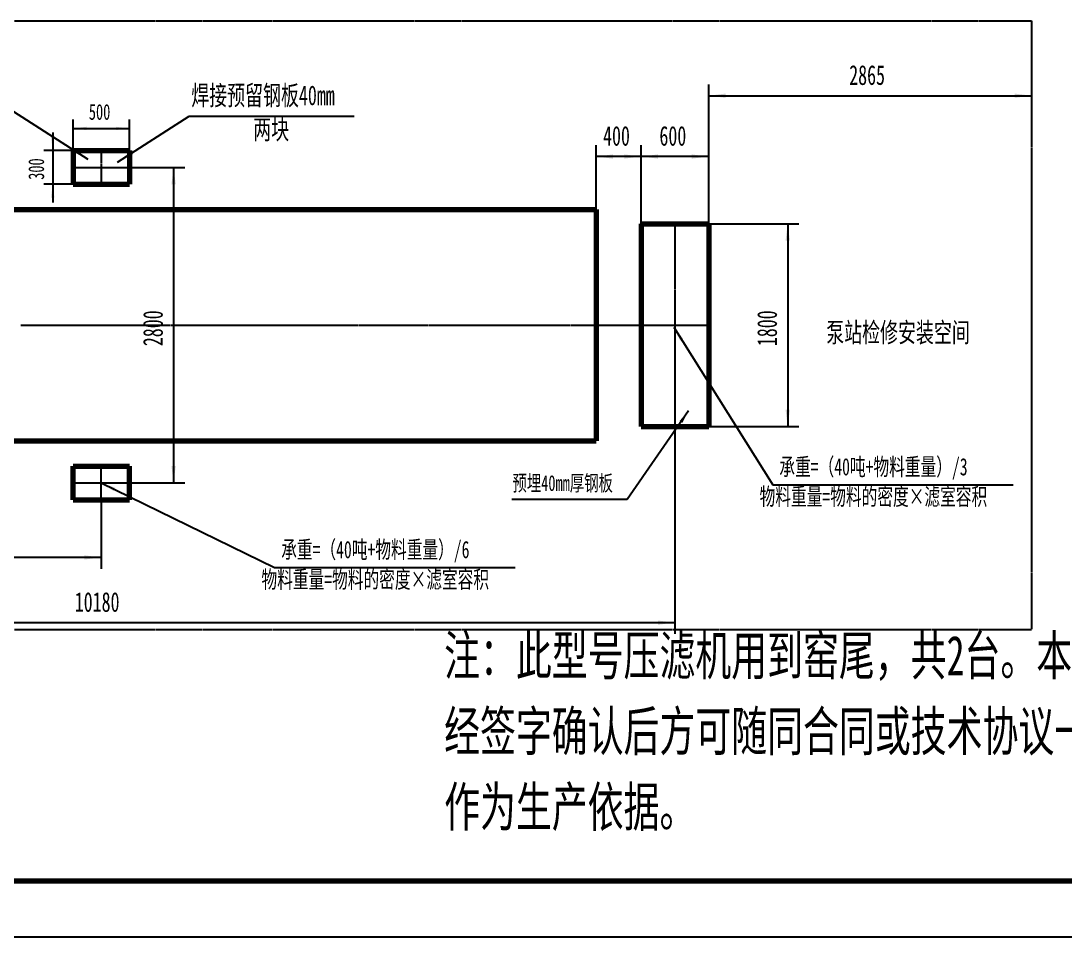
# Model space of a CAD drawing. Header units: millimetres. Extents: x -14850 to 14850, y -10500 to 10500.
# Drawn here: x -6310 to 2955, y -10500 to -2370 of the extents above; entities that cross this region are included whole.
import ezdxf

# ---------------------------------------------------------------- set-up
doc = ezdxf.new("R2010")
doc.units = ezdxf.units.MM
doc.linetypes.add('EB_DASHDOT', pattern=[39, 30, -3, 3, -3])
doc.linetypes.add('EB_DASHDOTDOT', pattern=[45, 30, -3, 3, -3, 3, -3])
for name, color, linetype, lineweight in [('CAXA0', 7, 'Continuous', 70), ('CAXA1', 1, 'EB_DASHDOT', 25), ('CAXA3', 7, 'Continuous', 25), ('CAXA4', 3, 'Continuous', 25)]:
    doc.layers.add(name, color=color, linetype=linetype, lineweight=lineweight)
doc.styles.add('标准', font='', dxfattribs={"width": 0.667})
doc.styles.get('标准').set_extended_font_data('NSimSun')
doc.dimstyles.new('标准', dxfattribs={"dimscale": 50, "dimtxt": 3.5, "dimasz": 3, "dimexe": 2, "dimexo": 0, "dimtad": 1, "dimdec": 1, "dimzin": 12, "dimdsep": 46, "dimtxsty": '标准', "dimcen": 0, "dimdle": 4, "dimaunit": 1, "dimazin": 2, "dimtfac": 1, "dimtdec": 3, "dimtmove": 0, "dimatfit": 3, "dimfxl": 0, "dimtolj": 1, "dimtzin": 0, "dimarcsym": 0})

# ---------------------------------------------------------------- blocks, each defined once
blk = doc.blocks.new('CAXBLOCK0', base_point=(14350, -10000))
at = {"layer": 'CAXA0', "linetype": 'Continuous', "lineweight": 70}
blk.add_line((-13600, -10000), (14350, -10000), dxfattribs=at)
at = {"layer": 'CAXA3', "linetype": 'Continuous', "lineweight": 25}
blk.add_line((14850, -10500), (-14850, -10500), dxfattribs=at)
blk = doc.blocks.new('*D484')
at = {"layer": 'CAXA4', "linetype": 'Continuous', "lineweight": 25}
for points in [[(-4955.3, -3670.2), (-4974.1, -3820.2), (-4936.6, -3820.2)], [(-4955.3, -6470.2), (-4974.1, -6320.2), (-4936.6, -6320.2)]]:
    blk.add_hatch(color=0, dxfattribs=at).paths.add_polyline_path(points, flags=0)
at = {"layer": 'CAXA4', "color": 0, "linetype": 'Continuous', "lineweight": 25}
for p, q in [((-5597.4, -3670.2), (-4855.3, -3670.2)), ((-4955.3, -3670.2), (-4955.3, -6470.2)), ((-5597.4, -6470.2), (-4855.3, -6470.2))]:
    blk.add_line(p, q, dxfattribs=at)
at = {"layer": 'CAXA4', "color": 0, "linetype": 'Continuous', "lineweight": 25, "insert": (-5226.3, -5256.3), "char_height": 175, "attachment_point": 1, "rotation": 90, "style": '标准'}
blk.add_mtext('\\fNSimSun|b0|i0|p34;2800', dxfattribs=at)
blk = doc.blocks.new('*D486')
at = {"layer": 'CAXA4', "linetype": 'Continuous', "lineweight": 25}
blk.add_hatch(color=0, dxfattribs=at).paths.add_polyline_path([(-5714.2, -3598.9), (-5815.9, -3514.3), (-5833.5, -3542)], flags=0)
at = {"layer": 'CAXA4', "color": 0, "linetype": 'Continuous', "lineweight": 25}
for p, q in [((-6941.7, -2813), (-9010.2, -2813)), ((-5714.2, -3598.9), (-6941.7, -2813))]:
    blk.add_line(p, q, dxfattribs=at)
at = {"layer": 'CAXA4', "color": 0, "linetype": 'Continuous', "lineweight": 25, "char_height": 153.125, "attachment_point": 1, "style": '标准'}
for s, insert in [('\\fNSimSun|b0|i0|p34;承重=（40吨+物料重量）/6', (-8827.7, -2575.9)), ('\\fNSimSun|b0|i0|p34;物料重量=物料的密度×滤室容积', (-9002.6, -2840.4))]:
    blk.add_mtext(s, dxfattribs=dict(at, insert=insert))
blk = doc.blocks.new('*D487')
at = {"layer": 'CAXA4', "linetype": 'Continuous', "lineweight": 25}
blk.add_hatch(color=0, dxfattribs=at).paths.add_polyline_path([(-5597.4, -6470.2), (-5486.7, -6542.5), (-5472.3, -6513.1)], flags=0)
at = {"layer": 'CAXA4', "color": 0, "linetype": 'Continuous', "lineweight": 25}
for p, q in [((-5597.4, -6470.2), (-4059.6, -7221.8)), ((-4059.6, -7221.8), (-1924.9, -7221.8))]:
    blk.add_line(p, q, dxfattribs=at)
at = {"layer": 'CAXA4', "color": 0, "linetype": 'Continuous', "lineweight": 25, "char_height": 153.125, "attachment_point": 1, "style": '标准'}
for s, insert in [('\\fNSimSun|b0|i0|p34;承重=（40吨+物料重量）/6', (-4000.9, -6984.6)), ('\\fNSimSun|b0|i0|p34;物料重量=物料的密度×滤室容积', (-4175.8, -7249.1))]:
    blk.add_mtext(s, dxfattribs=dict(at, insert=insert))
blk = doc.blocks.new('*D489')
at = {"layer": 'CAXA4', "linetype": 'Continuous', "lineweight": 25}
for points in [[(-807.4, -3573.8), (-657.4, -3555), (-657.4, -3592.5)], [(-207.4, -3573.8), (-357.4, -3555), (-357.4, -3592.5)]]:
    blk.add_hatch(color=0, dxfattribs=at).paths.add_polyline_path(points, flags=0)
at = {"layer": 'CAXA4', "color": 0, "linetype": 'Continuous', "lineweight": 25}
for p, q in [((-807.4, -4170.2), (-807.4, -3473.8)), ((-207.4, -4170.2), (-207.4, -3473.8)), ((-207.4, -3573.8), (-807.4, -3573.8))]:
    blk.add_line(p, q, dxfattribs=at)
at = {"layer": 'CAXA4', "color": 0, "linetype": 'Continuous', "lineweight": 25, "insert": (-644.8, -3302.8), "char_height": 175, "attachment_point": 1, "style": '标准'}
blk.add_mtext('\\fNSimSun|b0|i0|p34;600', dxfattribs=at)
blk = doc.blocks.new('*D490')
at = {"layer": 'CAXA4', "linetype": 'Continuous', "lineweight": 25}
for points in [[(493.3, -4170.2), (474.6, -4320.2), (512.1, -4320.2)], [(493.3, -5970.2), (474.6, -5820.2), (512.1, -5820.2)]]:
    blk.add_hatch(color=0, dxfattribs=at).paths.add_polyline_path(points, flags=0)
at = {"layer": 'CAXA4', "color": 0, "linetype": 'Continuous', "lineweight": 25}
for p, q in [((-207.4, -4170.2), (593.3, -4170.2)), ((493.3, -4170.2), (493.3, -5970.2)), ((-207.4, -5970.2), (593.3, -5970.2))]:
    blk.add_line(p, q, dxfattribs=at)
at = {"layer": 'CAXA4', "color": 0, "linetype": 'Continuous', "lineweight": 25, "insert": (222.3, -5256.3), "char_height": 175, "attachment_point": 1, "rotation": 90, "style": '标准'}
blk.add_mtext('\\fNSimSun|b0|i0|p34;1800', dxfattribs=at)
blk = doc.blocks.new('*D491')
at = {"layer": 'CAXA4', "linetype": 'Continuous', "lineweight": 25}
blk.add_hatch(color=0, dxfattribs=at).paths.add_polyline_path([(-517.8, -5087.7), (-461.9, -5207.6), (-434.1, -5190.1)], flags=0)
at = {"layer": 'CAXA4', "color": 0, "linetype": 'Continuous', "lineweight": 25}
for p, q in [((-517.8, -5087.7), (360.1, -6487)), ((360.1, -6487), (2494.9, -6487))]:
    blk.add_line(p, q, dxfattribs=at)
at = {"layer": 'CAXA4', "color": 0, "linetype": 'Continuous', "lineweight": 25, "char_height": 153.125, "attachment_point": 1, "style": '标准'}
for s, insert in [('\\fNSimSun|b0|i0|p34;承重=（40吨+物料重量）/3', (418.9, -6249.9)), ('\\fNSimSun|b0|i0|p34;物料重量=物料的密度×滤室容积', (243.9, -6514.4))]:
    blk.add_mtext(s, dxfattribs=dict(at, insert=insert))
blk = doc.blocks.new('*D492')
at = {"layer": 'CAXA4', "linetype": 'Continuous', "lineweight": 25}
for points in [[(-10687.4, -7709.7), (-10537.4, -7728.4), (-10537.4, -7690.9)], [(-507.4, -7709.7), (-657.4, -7728.4), (-657.4, -7690.9)]]:
    blk.add_hatch(color=0, dxfattribs=at).paths.add_polyline_path(points, flags=0)
at = {"layer": 'CAXA4', "color": 0, "linetype": 'Continuous', "lineweight": 25}
for p, q in [((-10687.4, -5808.8), (-10687.4, -7809.7)), ((-507.4, -5858.8), (-507.4, -7809.7)), ((-10687.4, -7709.7), (-507.4, -7709.7))]:
    blk.add_line(p, q, dxfattribs=at)
at = {"layer": 'CAXA4', "color": 0, "linetype": 'Continuous', "lineweight": 25, "insert": (-5832.3, -7438.7), "char_height": 175, "attachment_point": 1, "style": '标准'}
blk.add_mtext('\\fNSimSun|b0|i0|p34;10180', dxfattribs=at)
blk = doc.blocks.new('*D845')
at = {"layer": 'CAXA4', "linetype": 'Continuous', "lineweight": 25}
for points in [[(-10687.4, -7131.1), (-10537.4, -7112.3), (-10537.4, -7149.8)], [(-5597.4, -7131.1), (-5747.4, -7112.3), (-5747.4, -7149.8)]]:
    blk.add_hatch(color=0, dxfattribs=at).paths.add_polyline_path(points, flags=0)
at = {"layer": 'CAXA4', "color": 0, "linetype": 'Continuous', "lineweight": 25}
for p, q in [((-10687.4, -5808.8), (-10687.4, -7231.1)), ((-5597.4, -6623.2), (-5597.4, -7231.1)), ((-5597.4, -7131.1), (-10687.4, -7131.1))]:
    blk.add_line(p, q, dxfattribs=at)
at = {"layer": 'CAXA4', "color": 0, "linetype": 'Continuous', "lineweight": 25, "insert": (-8328.5, -6860.1), "char_height": 175, "attachment_point": 1, "style": '标准'}
blk.add_mtext('\\fNSimSun|b0|i0|p34;5090', dxfattribs=at)
blk = doc.blocks.new('*D876')
at = {"layer": 'CAXA4', "linetype": 'Continuous', "lineweight": 25}
for points in [[(-207.4, -3034.1), (-57.4, -3052.9), (-57.4, -3015.4)], [(2657.6, -3034.1), (2507.6, -3052.9), (2507.6, -3015.4)]]:
    blk.add_hatch(color=0, dxfattribs=at).paths.add_polyline_path(points, flags=0)
at = {"layer": 'CAXA4', "color": 0, "linetype": 'Continuous', "lineweight": 25}
for p, q in [((2657.6, -2370.2), (2657.6, -3134.1)), ((-207.4, -4170.2), (-207.4, -2934.1)), ((-207.4, -3034.1), (2657.6, -3034.1))]:
    blk.add_line(p, q, dxfattribs=at)
at = {"layer": 'CAXA4', "color": 0, "linetype": 'Continuous', "lineweight": 25, "insert": (1039, -2763.1), "char_height": 175, "attachment_point": 1, "style": '标准'}
blk.add_mtext('\\fNSimSun|b0|i0|p34;2865', dxfattribs=at)
blk = doc.blocks.new('*D878')
at = {"layer": 'CAXA4', "linetype": 'Continuous', "lineweight": 25}
blk.add_hatch(color=0, dxfattribs=at).paths.add_polyline_path([(-385.5, -5829.7), (-466.2, -5919.8), (-441.5, -5936.9)], flags=0)
at = {"layer": 'CAXA4', "color": 0, "linetype": 'Continuous', "lineweight": 25}
for p, q in [((-385.5, -5829.7), (-931, -6617.7)), ((-931, -6617.7), (-1955.6, -6617.7))]:
    blk.add_line(p, q, dxfattribs=at)
at = {"layer": 'CAXA4', "color": 0, "linetype": 'Continuous', "lineweight": 25, "insert": (-1948.6, -6400.9), "char_height": 140, "attachment_point": 1, "style": '标准'}
blk.add_mtext('\\fNSimSun|b0|i0|p34;预埋40mm厚钢板', dxfattribs=at)
blk = doc.blocks.new('*D879')
at = {"layer": 'CAXA4', "linetype": 'Continuous', "lineweight": 25}
for points in [[(-6027.7, -3520.2), (-6042.7, -3400.2), (-6012.7, -3400.2)], [(-6027.7, -3820.2), (-6042.7, -3940.2), (-6012.7, -3940.2)]]:
    blk.add_hatch(color=0, dxfattribs=at).paths.add_polyline_path(points, flags=0)
at = {"layer": 'CAXA4', "color": 0, "linetype": 'Continuous', "lineweight": 25}
for p, q in [((-6027.7, -3360.2), (-6027.7, -3980.2)), ((-5847.4, -3520.2), (-6107.7, -3520.2)), ((-5847.4, -3820.2), (-6107.7, -3820.2))]:
    blk.add_line(p, q, dxfattribs=at)
at = {"layer": 'CAXA4', "color": 0, "linetype": 'Continuous', "lineweight": 25, "insert": (-6244.5, -3780.1), "char_height": 140, "attachment_point": 1, "rotation": 90, "style": '标准'}
blk.add_mtext('\\fNSimSun|b0|i0|p34;300', dxfattribs=at)
blk = doc.blocks.new('*D880')
at = {"layer": 'CAXA4', "linetype": 'Continuous', "lineweight": 25}
for points in [[(-5847.4, -3324.6), (-5727.4, -3339.6), (-5727.4, -3309.6)], [(-5347.4, -3324.6), (-5467.4, -3339.6), (-5467.4, -3309.6)]]:
    blk.add_hatch(color=0, dxfattribs=at).paths.add_polyline_path(points, flags=0)
at = {"layer": 'CAXA4', "color": 0, "linetype": 'Continuous', "lineweight": 25}
for p, q in [((-5847.4, -3520.2), (-5847.4, -3244.6)), ((-5847.4, -3324.6), (-5347.4, -3324.6)), ((-5347.4, -3520.2), (-5347.4, -3244.6))]:
    blk.add_line(p, q, dxfattribs=at)
at = {"layer": 'CAXA4', "color": 0, "linetype": 'Continuous', "lineweight": 25, "insert": (-5707.3, -3107.8), "char_height": 140, "attachment_point": 1, "style": '标准'}
blk.add_mtext('\\fNSimSun|b0|i0|p34;500', dxfattribs=at)
blk = doc.blocks.new('*D882')
at = {"layer": 'CAXA4', "linetype": 'Continuous', "lineweight": 25}
blk.add_hatch(color=0, dxfattribs=at).paths.add_polyline_path([(-5451.6, -3623.7), (-5315.4, -3558.1), (-5335.7, -3526.6)], flags=0)
at = {"layer": 'CAXA4', "color": 0, "linetype": 'Continuous', "lineweight": 25}
for p, q in [((-5451.6, -3623.7), (-4817.4, -3214.2)), ((-4817.4, -3214.2), (-3353, -3214.2))]:
    blk.add_line(p, q, dxfattribs=at)
at = {"layer": 'CAXA4', "color": 0, "linetype": 'Continuous', "lineweight": 25, "char_height": 175, "attachment_point": 1, "style": '标准'}
for s, insert in [('\\fNSimSun|b0|i0|p34;焊接预留钢板40mm', (-4798.6, -2943.2)), ('\\fNSimSun|b0|i0|p34;两块', (-4248.9, -3245.4))]:
    blk.add_mtext(s, dxfattribs=dict(at, insert=insert))
blk = doc.blocks.new('*D914')
at = {"layer": 'CAXA4', "linetype": 'Continuous', "lineweight": 25}
for points in [[(-1207.4, -3573.8), (-1057.4, -3555), (-1057.4, -3592.5)], [(-807.4, -3573.8), (-957.4, -3555), (-957.4, -3592.5)]]:
    blk.add_hatch(color=0, dxfattribs=at).paths.add_polyline_path(points, flags=0)
at = {"layer": 'CAXA4', "color": 0, "linetype": 'Continuous', "lineweight": 25}
for p, q in [((-1207.4, -4045.2), (-1207.4, -3473.8)), ((-807.4, -4170.2), (-807.4, -3473.8)), ((-807.4, -3573.8), (-1207.4, -3573.8))]:
    blk.add_line(p, q, dxfattribs=at)
at = {"layer": 'CAXA4', "color": 0, "linetype": 'Continuous', "lineweight": 25, "insert": (-1144.8, -3302.8), "char_height": 175, "attachment_point": 1, "style": '标准'}
blk.add_mtext('\\fNSimSun|b0|i0|p34;400', dxfattribs=at)

msp = doc.modelspace()

# ---------------------------------------------------------------- linework, layer by layer
at = {"layer": 'CAXA0', "linetype": 'Continuous', "lineweight": 70}
for p, q in [((-5847.38, -3520.16), (-5847.38, -3820.16)), ((-5847.38, -3520.16), (-5347.38, -3520.16)), ((-5797.38, -3520.16), (-5397.38, -3520.16)), ((-5347.38, -3520.16), (-5347.38, -3820.16)), ((-5847.38, -3820.16), (-5347.38, -3820.16)), ((-5797.38, -3820.16), (-5397.38, -3820.16)), ((-7860.27, -4045.16), (-1207.38, -4045.16)), ((-1207.38, -4045.16), (-1207.38, -6095.16)), ((-807.38, -4170.16), (-207.38, -4170.16)), ((-807.38, -4170.16), (-807.38, -5970.16)), ((-207.38, -4170.16), (-207.38, -5970.16)), ((-807.38, -5970.16), (-207.38, -5970.16)), ((-7860.27, -6095.16), (-1207.38, -6095.16)), ((-5847.38, -6620.16), (-5847.38, -6320.16)), ((-5847.38, -6320.16), (-5347.38, -6320.16)), ((-5797.38, -6320.16), (-5397.38, -6320.16)), ((-5347.38, -6620.16), (-5347.38, -6320.16)), ((-5847.38, -6620.16), (-5347.38, -6620.16)), ((-5797.38, -6620.16), (-5397.38, -6620.16))]:
    msp.add_line(p, q, dxfattribs=at)
at = {"layer": 'CAXA1', "linetype": 'EB_DASHDOT', "lineweight": 25}
for p, q in [((-5597.38, -3517.16), (-5597.38, -3823.16)), ((-5597.38, -3517.16), (-5597.38, -3823.16)), ((-5847.38, -3670.16), (-5347.38, -3670.16)), ((-5800.38, -3670.16), (-5394.38, -3670.16)), ((-507.38, -4167.16), (-507.38, -5973.16)), ((-5597.38, -6623.16), (-5597.38, -6317.16)), ((-5597.38, -6623.16), (-5597.38, -6317.16)), ((-5847.38, -6470.16), (-5347.38, -6470.16)), ((-5800.38, -6470.16), (-5394.38, -6470.16))]:
    msp.add_line(p, q, dxfattribs=at)
at = {"layer": 'CAXA1', "color": 1, "linetype": 'EB_DASHDOT', "lineweight": 25}
msp.add_line((-6310.27, -5070.16), (-207.38, -5070.16), dxfattribs=at)
at = {"layer": 'CAXA3', "color": 5, "linetype": 'EB_DASHDOTDOT', "lineweight": 25}
for p, q in [((-13382.38, -2370.16), (2657.62, -2370.16)), ((2657.62, -2370.16), (2657.62, -7770.16)), ((-13382.38, -7770.16), (2657.62, -7770.16))]:
    msp.add_line(p, q, dxfattribs=at)

# ---------------------------------------------------------------- block references
at = {"layer": 'CAXA0'}
msp.add_blockref('CAXBLOCK0', (14350, -10000), dxfattribs=at)
at = {"layer": 'CAXA4'}
for name in ['*D486', '*D491', '*D487']:
    msp.add_blockref(name, (0, 0), dxfattribs=at)
at = {"layer": 'CAXA4', "linetype": 'Continuous', "lineweight": 70}
for name in ['*D882', '*D878']:
    msp.add_blockref(name, (0, 0), dxfattribs=at)

# ---------------------------------------------------------------- texts
at = {"layer": 'CAXA4', "linetype": 'Continuous', "lineweight": 25, "insert": (835.31, -5046.86), "char_height": 175, "attachment_point": 1, "style": '标准'}
msp.add_mtext('\\fNSimSun|b0|i0|p34;泵站检修安装空间', dxfattribs=at)
at = {"layer": 'CAXA4', "color": 1, "linetype": 'Continuous', "lineweight": 25, "char_height": 350, "attachment_point": 1, "style": '标准'}
for s, insert in [('\\fNSimSun|b0|i0|p34;注：此型号压滤机用到窑尾，共2台。本图须', (-2554.93, -7825.76)), ('\\fNSimSun|b0|i0|p34;经签字确认后方可随同合同或技术协议一同', (-2554.93, -8497.06)), ('\\fNSimSun|b0|i0|p34;作为生产依据。', (-2554.93, -9168.36))]:
    msp.add_mtext(s, dxfattribs=dict(at, insert=insert))

# ---------------------------------------------------------------- dimensions: what is measured, and where the dimension line sits
at = {"layer": 'CAXA4'}
dim = msp.add_linear_dim(base=(1225.12, -3034.1), p1=(-207.38, -4170.16), p2=(2657.62, -2370.16), text='\\fNSimSun;2865', dimstyle='标准', dxfattribs=at)
dim.commit()
dim.dimension.update_dxf_attribs({"geometry": '*D876', "text_midpoint": (1225.12, -2882.98)})
at = {"layer": 'CAXA4', "linetype": 'Continuous', "lineweight": 70}
for base, p1, p2, text, picture, middle in [((-5597.38, -3324.59), (-5847.38, -3520.16), (-5347.38, -3520.16), '\\fNSimSun;500', '*D880', (-5597.38, -3203.69)), ((-1007.38, -3573.77), (-807.38, -4170.16), (-1207.38, -4045.16), '\\fNSimSun;400', '*D914', (-1007.38, -3422.64)), ((-507.38, -3573.77), (-207.38, -4170.16), (-807.38, -4170.16), '\\fNSimSun;600', '*D489', (-507.38, -3422.64)), ((-5597.38, -7709.68), (-10687.38, -5808.82), (-507.38, -5858.82), '\\fNSimSun;10180', '*D492', (-5597.38, -7558.55)), ((-8142.38, -7131.08), (-5597.38, -6623.16), (-10687.38, -5808.82), '\\fNSimSun;5090', '*D845', (-8142.38, -6979.95))]:
    dim = msp.add_linear_dim(base=base, p1=p1, p2=p2, text=text, dimstyle='标准', dxfattribs=at)
    dim.commit()
    dim.dimension.update_dxf_attribs({"geometry": picture, "text_midpoint": middle})
for base, p1, p2, text, picture, middle in [((-6027.7, -3670.16), (-5847.38, -3520.16), (-5847.38, -3820.16), '\\fNSimSun;300', '*D879', (-6148.6, -3670.16)), ((-4955.34, -5070.16), (-5597.38, -3670.16), (-5597.38, -6470.16), '\\fNSimSun;2800', '*D484', (-5106.47, -5070.16)), ((493.35, -5070.16), (-207.38, -4170.16), (-207.38, -5970.16), '\\fNSimSun;1800', '*D490', (342.22, -5070.16))]:
    dim = msp.add_linear_dim(base=base, p1=p1, p2=p2, angle=90, text=text, dimstyle='标准', dxfattribs=at)
    dim.commit()
    dim.dimension.update_dxf_attribs({"geometry": picture, "text_midpoint": middle})

doc.saveas('drawing.dxf')
